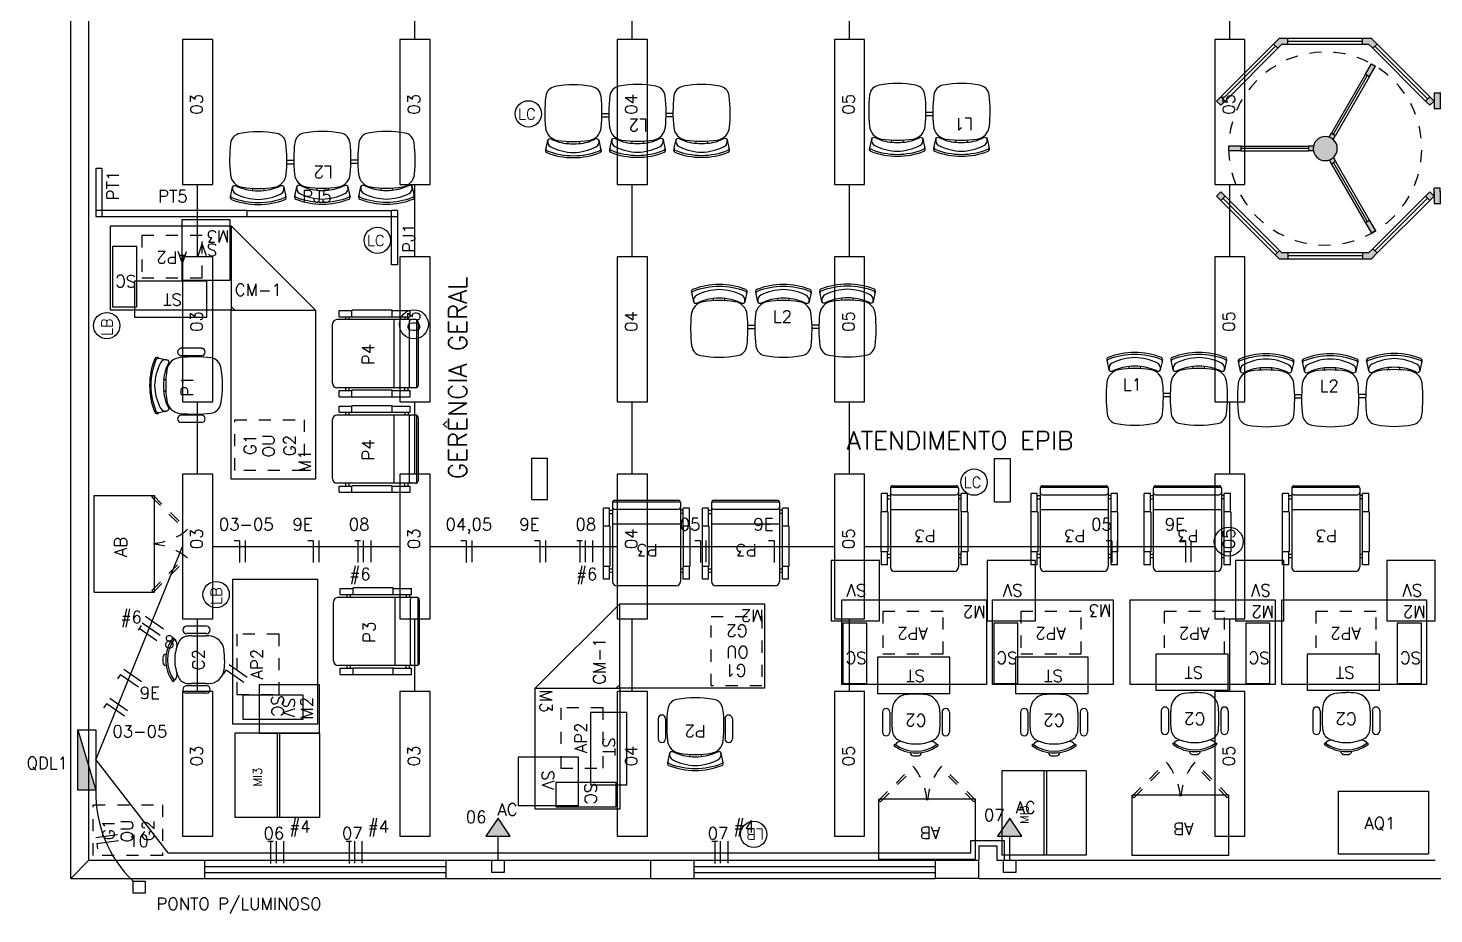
# Model space of a CAD drawing. Extents: x 16 to 124, y 36 to 90.
# Drawn here: x 18.65 to 30.3, y 36.33 to 43.66 of the extents above; entities that cross this region are included whole.
import ezdxf

# ---------------------------------------------------------------- set-up
doc = ezdxf.new("R2010")
doc.units = 0
doc.header["$LTSCALE"] = 0.02
doc.linetypes.add('HIDDEN', pattern=[0.375, 0.25, -0.125])
doc.linetypes.add('HIDDEN2', pattern=[0.1875, 0.125, -0.0625])
doc.layers.get('0').update_dxf_attribs({"linetype": 'CONTINUOUS'})
for name, color, linetype in [('ACESSORIOS', 6, 'CONTINUOUS'), ('BLOCOS', 1, 'CONTINUOUS'), ('CADEIRAS', 6, 'CONTINUOUS'), ('CAIXA-EMER', 4, 'CONTINUOUS'), ('CAIXAS', 7, 'CONTINUOUS'), ('CANALETAS', 4, 'CONTINUOUS'), ('CODIGO', 6, 'CONTINUOUS'), ('DIVBIOMBO', 3, 'CONTINUOUS'), ('ESQUAD-SOLID', 6, 'CONTINUOUS'), ('ESQUADRIA', 1, 'CONTINUOUS'), ('ESQUADRIA-F', 6, 'CONTINUOUS'), ('FIO-FASE', 1, 'CONTINUOUS'), ('MESAS', 1, 'CONTINUOUS'), ('PAREDES', 7, 'CONTINUOUS'), ('PISO', 6, 'CONTINUOUS'), ('TEXTO', 7, 'CONTINUOUS')]:
    doc.layers.add(name, color=color, linetype=linetype)
doc.styles.add('COTAS', font='romans.shx', dxfattribs={"width": 0.75})
doc.styles.add('ROMANS', font='simplex.shx')

# ---------------------------------------------------------------- blocks, each defined once
blk = doc.blocks.new('MI3')
at = {"layer": 'MESAS'}
for p, q in [((0.7, 0), (0, 0)), ((0, -0.7), (0, 0)), ((0.7, -0.7), (0.7, 0)), ((0.7, -0.35), (0, -0.35)), ((0.7, -0.37), (0, -0.37)), ((0.7, -0.7), (0, -0.7))]:
    blk.add_line(p, q, dxfattribs=at)
at = {"layer": 'CODIGO', "style": 'ROMANS'}
blk.add_text('MI3', height=0.07, dxfattribs=at).set_placement((0.258, -0.222, -0.64))
blk = doc.blocks.new('A$C33302E0F')
at = {"layer": 'CADEIRAS'}
for p, q in [((0.185, 0.455), (0.185, 0.473)), ((0.279, 0.455), (0.279, 0.473)), ((0.716, 0.455), (0.716, 0.473)), ((0.81, 0.455), (0.81, 0.473)), ((1.247, 0.458), (1.247, 0.476)), ((1.341, 0.458), (1.341, 0.476)), ((0.468, 0.253), (0.526, 0.253)), ((0.468, 0.253), (0.478, 0.253)), ((0.999, 0.256), (1.058, 0.256)), ((0.469, 0.225), (0.526, 0.225)), ((1, 0.228), (1.057, 0.228))]:
    blk.add_line(p, q, dxfattribs=at)
for points in [[(0.458, 0.514, 0.481357), (0.453, 0.547, 0.097119), (0.232, 0.589, 0.097119), (0.011, 0.547, 0.481357), (0.005, 0.514)], [(0.99, 0.514, 0.481357), (0.984, 0.547, 0.097119), (0.763, 0.589, 0.097119), (0.542, 0.547, 0.481357), (0.536, 0.514)], [(1.521, 0.517, 0.481357), (1.515, 0.55, 0.097119), (1.294, 0.592, 0.097119), (1.073, 0.55, 0.481357), (1.067, 0.517)], [(0.185, 0.473, 0.100785), (0.047, 0.433, -0.49505), (0.02, 0.445), (0.006, 0.512, -0.365963), (0.017, 0.534, -0.0944), (0.232, 0.576, -0.0944), (0.447, 0.534, -0.365963), (0.458, 0.512), (0.443, 0.445, -0.49505), (0.416, 0.433, 0.100785), (0.279, 0.473, 0.100785)], [(0.444, 0.448, 0.344642), (0.419, 0.5, 0.1068), (0.232, 0.547, 0.1068), (0.045, 0.5, 0.344642), (0.02, 0.448)], [(0.716, 0.473, 0.100785), (0.578, 0.433, -0.49505), (0.551, 0.445), (0.537, 0.512, -0.365963), (0.548, 0.534, -0.0944), (0.763, 0.576, -0.0944), (0.978, 0.534, -0.365963), (0.989, 0.512), (0.975, 0.445, -0.49505), (0.947, 0.433, 0.100785), (0.81, 0.473, 0.100785)], [(0.975, 0.448, 0.344642), (0.95, 0.5, 0.1068), (0.763, 0.547, 0.1068), (0.576, 0.5, 0.344642), (0.551, 0.448)], [(1.247, 0.476, 0.100785), (1.11, 0.436, -0.49505), (1.082, 0.448), (1.068, 0.515, -0.365963), (1.079, 0.537, -0.0944), (1.294, 0.579, -0.0944), (1.509, 0.537, -0.365963), (1.52, 0.515), (1.506, 0.448, -0.49505), (1.479, 0.436, 0.100785), (1.341, 0.476, 0.100785)], [(1.506, 0.451, 0.344642), (1.481, 0.503, 0.1068), (1.294, 0.55, 0.1068), (1.107, 0.503, 0.344642), (1.082, 0.451)]]:
    blk.add_lwpolyline(points, format="xyb", dxfattribs=at)
for points in [[(0.101, 0.446, 0.340817), (0, 0.34, 0.05523), (0.003, 0.081, 0.328643), (0.079, 0, 0.09095), (0.384, 0, 0.328643), (0.461, 0.081, 0.05523), (0.463, 0.34, 0.340817), (0.363, 0.446, 0.077917)], [(0.632, 0.446, 0.340817), (0.532, 0.34, 0.05523), (0.534, 0.081, 0.328643), (0.61, 0, 0.09095), (0.916, 0, 0.328643), (0.992, 0.081, 0.05523), (0.994, 0.34, 0.340817), (0.894, 0.446, 0.077917)], [(1.163, 0.449, 0.340817), (1.063, 0.343, 0.05523), (1.065, 0.084, 0.328643), (1.141, 0.003, 0.09095), (1.447, 0.003, 0.328643), (1.523, 0.084, 0.05523), (1.525, 0.343, 0.340817), (1.425, 0.449, 0.077917)]]:
    blk.add_lwpolyline(points, format="xyb", close=True, dxfattribs=at)
for centre in [(0.232, -0.04), (0.763, -0.04), (1.294, -0.037)]:
    blk.add_arc(centre, 0.515, 84.7595, 95.2405, dxfattribs=at)
at = {"layer": 'CODIGO', "style": 'ROMANS'}
blk.add_text('L2', height=0.1, dxfattribs=at).set_placement((0.676, 0.274))
blk = doc.blocks.new('SC')
at = {"layer": 'ACESSORIOS'}
blk.add_lwpolyline([(0, 0), (0, -0.5), (0.2, -0.5), (0.2, 0)], close=True, dxfattribs=at)
at = {"layer": 'CODIGO', "style": 'ROMANS'}
blk.add_text('SC', height=0.1, dxfattribs=at).set_placement((0.003, -0.261))
blk = doc.blocks.new('SV')
at = {"layer": 'ACESSORIOS'}
blk.add_lwpolyline([(0, 0), (0, -0.5), (0.4, -0.5), (0.4, 0)], close=True, dxfattribs=at)
at = {"layer": 'CODIGO', "style": 'ROMANS'}
blk.add_text('SV', height=0.1, dxfattribs=at).set_placement((0.107, -0.303))
blk = doc.blocks.new('G1OUG2')
at = {"layer": 'ACESSORIOS', "linetype": 'HIDDEN'}
blk.add_lwpolyline([(0, 0), (-0.42, 0), (-0.42, 0.575), (0, 0.575)], close=True, dxfattribs=at)
at = {"layer": 'CODIGO', "style": 'ROMANS'}
for s, p in [('G1', (-0.293, 0.398)), ('OU', (-0.312, 0.245)), ('G2', (-0.302, 0.07))]:
    blk.add_text(s, height=0.1, dxfattribs=at).set_placement(p)
blk = doc.blocks.new('CM-1')
at = {"layer": 'MESAS'}
blk.add_lwpolyline([(-0.03, 0.7), (-0.03, 0.03), (0, 0), (0.67, 0)], close=True, dxfattribs=at)
at = {"layer": 'CODIGO', "style": 'ROMANS'}
blk.add_text('CM-1', height=0.1, dxfattribs=at).set_placement((0, 0.119))
blk = doc.blocks.new('AB')
at = {"layer": 'CODIGO', "linetype": 'HIDDEN2'}
for p, q in [((0, -0.491), (0.281, -0.773)), ((0.013, -0.478), (0.294, -0.76)), ((0.787, -0.478), (0.506, -0.76)), ((0.8, -0.491), (0.519, -0.773)), ((0.281, -0.773), (0.294, -0.76)), ((0.519, -0.773), (0.506, -0.76))]:
    blk.add_line(p, q, dxfattribs=at)
for centre, start, end in [((-0.095, -0.456), 321.9199, 355.9227), ((0.895, -0.456), 184.0773, 218.0801)]:
    blk.add_arc(centre, 0.493, start, end, dxfattribs=at)
at = {"layer": 'MESAS'}
for p, q in [((0, 0), (0.8, 0)), ((0, 0), (0, -0.5)), ((0.8, 0), (0.8, -0.5)), ((0, -0.5), (0.013, -0.5)), ((0.013, -0.5), (0.782, -0.5)), ((0.782, -0.5), (0.8, -0.5)), ((0.8, -0.5), (0.787, -0.5))]:
    blk.add_line(p, q, dxfattribs=at)
at = {"layer": 'MESAS', "linetype": 'HIDDEN2'}
for p, q in [((0.013, -0.478), (0, -0.491)), ((0.787, -0.478), (0.8, -0.491))]:
    blk.add_line(p, q, dxfattribs=at)
at = {"layer": 'CODIGO', "style": 'ROMANS'}
blk.add_text('AB', height=0.1, dxfattribs=at).set_placement((0.291, -0.27))
blk = doc.blocks.new('LB')
at = {"layer": 'ACESSORIOS'}
blk.add_circle((0, 0), 0.109, dxfattribs=at)
at = {"layer": 'CODIGO', "style": 'ROMANS'}
blk.add_text('LB', height=0.09, dxfattribs=at).set_placement((-0.086, -0.047))
blk = doc.blocks.new('C2')
at = {"layer": 'CADEIRAS'}
for p, q in [((-0.198, -0.092), (-0.204, -0.084)), ((-0.182, -0.105), (-0.192, -0.092)), ((0.141, -0.105), (0.15, -0.092)), ((0.157, -0.092), (0.163, -0.084)), ((-0.298, -0.361), (-0.298, -0.195)), ((-0.237, -0.361), (-0.237, -0.195)), ((0.196, -0.361), (0.196, -0.195)), ((0.257, -0.361), (0.257, -0.195)), ((-0.218, -0.357), (-0.218, -0.237)), ((0.177, -0.237), (0.177, -0.357))]:
    blk.add_line(p, q, dxfattribs=at)
for centre, radius, start, end in [((-0.021, -0.328), 0.329, 86.4167, 93.5833), ((-0.021, -0.328), 0.305, 53.1301, 126.8699), ((-0.194, -0.089), 0.0047, 216.8699, 305.9604), ((-0.021, -0.328), 0.291, 54.0396, 125.9604), ((-0.146, -0.054), 0.0623, 234.3405, 285.7396), ((-0.021, -0.435), 0.338, 90, 114.9388), ((-0.039, -0.028), 0.0282, 93.5833, 176.6281), ((-0.021, -0.435), 0.338, 65.0612, 90), ((-0.002, -0.028), 0.0282, 3.3719, 86.4167), ((0.105, -0.054), 0.0623, 254.2604, 305.6595), ((0.153, -0.089), 0.0047, 234.0396, 323.1301), ((-0.267, -0.195), 0.0306, 0, 180), ((-0.124, -0.213), 0.094, 114.9388, 178.3074), ((0.675, -0.237), 0.893, 178.3074, 180), ((0.082, -0.213), 0.094, 1.6926, 65.0612), ((-0.716, -0.237), 0.893, 0, 1.6926), ((0.226, -0.195), 0.0306, 0, 180), ((-0.267, -0.361), 0.0306, 180, 0), ((0.487, -0.357), 0.705, 180, 181.7293), ((-0.086, -0.375), 0.132, 181.7293, 263.155), ((0.045, -0.375), 0.132, 276.845, 358.2707), ((-0.528, -0.357), 0.705, 358.2707, 360), ((0.226, -0.361), 0.0306, 180, 0), ((-0.021, 0.171), 0.682, 263.155, 270), ((-0.021, 0.171), 0.681, 270, 276.845)]:
    blk.add_arc(centre, radius, start, end, dxfattribs=at)
at = {"layer": 'CODIGO', "style": 'ROMANS'}
blk.add_text('C2', height=0.1, dxfattribs=at).set_placement((-0.108, -0.343))
blk = doc.blocks.new('AP2')
at = {"layer": 'ACESSORIOS', "linetype": 'HIDDEN'}
blk.add_lwpolyline([(0, 0), (0, -0.35), (0.5, -0.35), (0.5, 0)], close=True, dxfattribs=at)
at = {"layer": 'CODIGO', "style": 'ROMANS'}
blk.add_text('AP2', height=0.1, dxfattribs=at).set_placement((0.125, -0.217))
blk = doc.blocks.new('M3')
at = {"layer": 'MESAS'}
blk.add_lwpolyline([(0, 0), (0, 0.7), (1, 0.7), (1, 0)], close=True, dxfattribs=at)
at = {"layer": 'CODIGO', "style": 'ROMANS'}
blk.add_text('M3', height=0.1, dxfattribs=at).set_placement((0.013, 0.039))
blk = doc.blocks.new('ST')
at = {"layer": 'ACESSORIOS'}
blk.add_lwpolyline([(0, 0), (0, -0.3), (0.6, -0.3), (0.6, 0)], close=True, dxfattribs=at)
at = {"layer": 'CODIGO', "style": 'ROMANS'}
blk.add_text('ST', height=0.1, dxfattribs=at).set_placement((0.207, -0.197))
blk = doc.blocks.new('P1')
at = {"layer": 'CADEIRAS'}
for p, q in [((0, 0), (0, 0.018)), ((0.094, 0), (0.094, 0.018)), ((-0.26, -0.295), (-0.26, -0.128)), ((-0.199, -0.295), (-0.199, -0.128)), ((0.294, -0.295), (0.294, -0.128)), ((0.355, -0.295), (0.355, -0.128))]:
    blk.add_line(p, q, dxfattribs=at)
for points in [[(0.274, 0.059, 0.481357), (0.268, 0.092, 0.097119), (0.047, 0.134, 0.097119), (-0.174, 0.092, 0.481357), (-0.18, 0.059)], [(0, 0.018, 0.100785), (-0.138, -0.022, -0.49505), (-0.165, -0.009), (-0.179, 0.057, -0.365963), (-0.168, 0.079, -0.0944), (0.047, 0.121, -0.0944), (0.262, 0.079, -0.365963), (0.273, 0.057), (0.259, -0.009, -0.49505), (0.232, -0.022, 0.100785), (0.094, 0.018, 0.100785)], [(0.259, -0.007, 0.344642), (0.234, 0.045, 0.1068), (0.047, 0.093, 0.1068), (-0.14, 0.045, 0.344642), (-0.165, -0.007)]]:
    blk.add_lwpolyline(points, format="xyb", dxfattribs=at)
blk.add_lwpolyline([(-0.084, -0.009, 0.340817), (-0.184, -0.115, 0.05523), (-0.182, -0.374, 0.328643), (-0.106, -0.455, 0.09095), (0.2, -0.455, 0.328643), (0.276, -0.374, 0.05523), (0.278, -0.115, 0.340817), (0.178, -0.009, 0.077917)], format="xyb", close=True, dxfattribs=at)
for centre, radius, start, end in [((0.047, -0.495), 0.515, 84.7595, 95.2405), ((-0.229, -0.128), 0.0306, 0, 180), ((0.324, -0.128), 0.0306, 0, 180), ((-0.229, -0.295), 0.0306, 180, 0), ((0.324, -0.295), 0.0306, 180, 0)]:
    blk.add_arc(centre, radius, start, end, dxfattribs=at)
at = {"layer": 'CODIGO', "style": 'ROMANS'}
blk.add_text('P1', height=0.1, dxfattribs=at).set_placement((-0.046, -0.226))
blk = doc.blocks.new('PORTA-GIRA')
at = {"layer": 'ESQUAD-SOLID'}
h = blk.add_hatch(color=256, dxfattribs=at)
h.paths.add_polyline_path([(0.1, 2.167), (0.065, 2.202), (0.029, 2.167), (0.065, 2.131)])
h.paths.add_polyline_path([(-0.372, 1.695), (-0.407, 1.73), (-0.457, 1.68), (-0.457, 1.61), (-0.407, 1.61), (-0.407, 1.66)])
h.paths.add_polyline_path([(0.479, 2.101, 0.012502), (0.439, 2.101), (0.439, 2.001), (0.479, 2.001)])
h.paths.add_polyline_path([(0.853, 2.202), (0.817, 2.167), (0.853, 2.131), (0.888, 2.167)])
h.paths.add_polyline_path([(1.374, 1.68), (1.339, 1.716), (1.304, 1.68), (1.324, 1.66), (1.324, 1.61), (1.374, 1.61)])
h.paths.add_polyline_path([(1.374, 0.992), (1.324, 0.992), (1.324, 0.942), (1.289, 0.907), (1.324, 0.872), (1.374, 0.922)])
h.paths.add_polyline_path([(0.853, 0.471), (0.817, 0.435), (0.853, 0.4), (0.888, 0.435)])
h.paths.add_polyline_path([(0.065, 0.471), (0.029, 0.435), (0.065, 0.4), (0.1, 0.435)])
h.paths.add_polyline_path([(-0.372, 0.907), (-0.407, 0.942), (-0.407, 0.992), (-0.457, 0.992), (-0.457, 0.922), (-0.407, 0.872)])
h.paths.add_polyline_path([(-0.138, 0.934), (-0.158, 0.968), (-0.244, 0.918, 0.012502), (-0.224, 0.884)])
h.paths.add_polyline_path([(1.075, 0.968), (1.055, 0.934), (1.141, 0.884, 0.012502), (1.161, 0.918)])
h.paths.add_polyline_path([(0.559, 1.301, 1), (0.359, 1.301, 1)])
h.paths.add_polyline_path([(0.1, 0.35), (0, 0.35), (0, 0), (0.1, 0)])
h.paths.add_polyline_path([(0.13, 0.4), (0.065, 0.4), (0, 0.4), (0, 0.35), (0.1, 0.35), (0.13, 0.35)])
h.paths.add_polyline_path([(0.917, 0.4), (0.817, 0.4), (0.787, 0.4), (0.787, 0.35), (0.817, 0.35), (0.917, 0.35)])
h.paths.add_polyline_path([(0.917, 0.35), (0.817, 0.35), (0.817, 0), (0.917, 0)])
h.paths.add_polyline_path([(0.479, 1.438), (0.439, 1.438), (0.439, 1.399, -0.101021), (0.479, 1.399)])
h.paths.add_polyline_path([(0.587, 1.25), (0.553, 1.269, -0.101021), (0.533, 1.235), (0.567, 1.215)])
h.paths.add_polyline_path([(0.364, 1.269), (0.33, 1.25), (0.35, 1.215), (0.384, 1.235, -0.101021)])
at = {"layer": 'ESQUADRIA'}
for p, q in [((-0.389, 1.713), (0.047, 2.149)), ((0.029, 2.167), (0.065, 2.202)), ((0.029, 2.167), (0.065, 2.131)), ((0.065, 2.202), (0.1, 2.167)), ((0.065, 2.131), (0.1, 2.167)), ((0.439, 2.001), (0.439, 2.101)), ((0.439, 2.101), (0.479, 2.101)), ((0.479, 2.001), (0.479, 2.101)), ((0.853, 2.202), (0.817, 2.167)), ((0.817, 2.167), (0.853, 2.131)), ((0.853, 2.202), (0.888, 2.167)), ((0.888, 2.167), (0.853, 2.131)), ((1.321, 1.698), (0.87, 2.149)), ((0.439, 2.001), (0.479, 2.001)), ((0.459, 1.438), (0.459, 2.001)), ((-0.407, 1.73), (-0.457, 1.68)), ((-0.457, 1.68), (-0.457, 1.61)), ((-0.407, 1.73), (-0.372, 1.695)), ((-0.372, 1.695), (-0.407, 1.66)), ((-0.407, 1.66), (-0.407, 1.61)), ((1.339, 1.716), (1.304, 1.68)), ((1.304, 1.68), (1.324, 1.66)), ((1.324, 1.61), (1.324, 1.66)), ((1.339, 1.716), (1.374, 1.68)), ((1.374, 1.61), (1.374, 1.68)), ((-0.407, 1.61), (-0.457, 1.61)), ((-0.432, 1.61), (-0.432, 0.992)), ((1.324, 1.61), (1.374, 1.61)), ((1.349, 0.992), (1.349, 1.61)), ((0.479, 1.438), (0.439, 1.438)), ((0.439, 1.399), (0.439, 1.438)), ((0.479, 1.399), (0.479, 1.438)), ((0.34, 1.233), (-0.148, 0.951)), ((0.364, 1.269), (0.33, 1.25)), ((0.33, 1.25), (0.35, 1.215)), ((0.384, 1.235), (0.35, 1.215)), ((0.533, 1.235), (0.567, 1.215)), ((0.553, 1.269), (0.587, 1.25)), ((0.567, 1.215), (0.587, 1.25)), ((0.577, 1.233), (1.065, 0.951)), ((-0.457, 0.992), (-0.457, 0.922)), ((-0.407, 0.992), (-0.457, 0.992)), ((-0.407, 0.992), (-0.407, 0.942)), ((-0.372, 0.907), (-0.407, 0.942)), ((-0.158, 0.968), (-0.244, 0.918)), ((-0.138, 0.934), (-0.224, 0.884)), ((-0.158, 0.968), (-0.138, 0.934)), ((1.055, 0.934), (1.075, 0.968)), ((1.055, 0.934), (1.141, 0.884)), ((1.075, 0.968), (1.161, 0.918)), ((1.289, 0.907), (1.324, 0.942)), ((1.324, 0.942), (1.324, 0.992)), ((1.324, 0.992), (1.374, 0.992)), ((1.374, 0.922), (1.374, 0.992)), ((-0.407, 0.872), (-0.457, 0.922)), ((-0.372, 0.907), (-0.407, 0.872)), ((-0.389, 0.889), (0.047, 0.453)), ((-0.244, 0.918), (-0.224, 0.884)), ((0.87, 0.453), (1.307, 0.889)), ((1.141, 0.884), (1.161, 0.918)), ((1.289, 0.907), (1.324, 0.872)), ((1.324, 0.872), (1.374, 0.922)), ((0.065, 0.471), (0.029, 0.435)), ((0.1, 0.435), (0.065, 0.471)), ((0.817, 0.435), (0.853, 0.471)), ((0.853, 0.471), (0.888, 0.435)), ((0, 0), (0, 0.4)), ((0, 0.4), (0.1, 0.4)), ((0, 0.35), (0.1, 0.35)), ((0.065, 0.4), (0.029, 0.435)), ((0.1, 0.435), (0.065, 0.4)), ((0.065, 0.4), (0.13, 0.4)), ((0.1, 0), (0.1, 0.35)), ((0.1, 0.35), (0.13, 0.35)), ((0.13, 0.35), (0.13, 0.4)), ((0.787, 0.35), (0.787, 0.4)), ((0.853, 0.4), (0.787, 0.4)), ((0.817, 0.35), (0.787, 0.35)), ((0.817, 0.435), (0.853, 0.4)), ((0.817, 0.4), (0.917, 0.4)), ((0.817, 0), (0.817, 0.35)), ((0.817, 0.35), (0.917, 0.35)), ((0.853, 0.4), (0.888, 0.435)), ((0.917, 0), (0.917, 0.4)), ((0, 0), (0.1, 0)), ((0.817, 0), (0.917, 0))]:
    blk.add_line(p, q, dxfattribs=at)
blk.add_circle((0.459, 1.301), 0.1, dxfattribs=at)
at = {"layer": 'ESQUADRIA-F'}
for p, q in [((-0.407, 1.73), (0.029, 2.167)), ((-0.372, 1.695), (0.065, 2.131)), ((1.304, 1.68), (0.853, 2.131)), ((1.339, 1.716), (0.888, 2.167)), ((0.439, 2.001), (0.439, 1.438)), ((0.479, 2.001), (0.479, 1.438)), ((-0.457, 1.61), (-0.457, 0.992)), ((-0.407, 1.61), (-0.407, 0.992)), ((1.324, 0.992), (1.324, 1.61)), ((1.374, 0.992), (1.374, 1.61)), ((-0.158, 0.968), (0.33, 1.25)), ((-0.138, 0.934), (0.35, 1.215)), ((0.567, 1.215), (1.055, 0.934)), ((0.587, 1.25), (1.075, 0.968)), ((-0.407, 0.872), (0.029, 0.435)), ((-0.372, 0.907), (0.065, 0.471)), ((0.853, 0.471), (1.289, 0.907)), ((0.888, 0.435), (1.324, 0.872))]:
    blk.add_line(p, q, dxfattribs=at)
at = {"layer": 'PISO', "linetype": 'HIDDEN'}
blk.add_circle((0.459, 1.301), 0.8, dxfattribs=at)
blk = doc.blocks.new('A$C2DC308E3')
at = {"layer": 'CADEIRAS'}
for p, q in [((0.185, 0.455), (0.185, 0.473)), ((0.279, 0.455), (0.279, 0.473)), ((0.716, 0.455), (0.716, 0.473)), ((0.81, 0.455), (0.81, 0.473)), ((0.468, 0.253), (0.526, 0.253)), ((0.468, 0.253), (0.478, 0.253)), ((0.469, 0.225), (0.526, 0.225))]:
    blk.add_line(p, q, dxfattribs=at)
for points in [[(0.458, 0.514, 0.481357), (0.453, 0.547, 0.097119), (0.232, 0.589, 0.097119), (0.011, 0.547, 0.481357), (0.005, 0.514)], [(0.99, 0.514, 0.481357), (0.984, 0.547, 0.097119), (0.763, 0.589, 0.097119), (0.542, 0.547, 0.481357), (0.536, 0.514)], [(0.185, 0.473, 0.100785), (0.047, 0.433, -0.49505), (0.02, 0.445), (0.006, 0.512, -0.365963), (0.017, 0.534, -0.0944), (0.232, 0.576, -0.0944), (0.447, 0.534, -0.365963), (0.458, 0.512), (0.443, 0.445, -0.49505), (0.416, 0.433, 0.100785), (0.279, 0.473, 0.100785)], [(0.444, 0.448, 0.344642), (0.419, 0.5, 0.1068), (0.232, 0.547, 0.1068), (0.045, 0.5, 0.344642), (0.02, 0.448)], [(0.716, 0.473, 0.100785), (0.578, 0.433, -0.49505), (0.551, 0.445), (0.537, 0.512, -0.365963), (0.548, 0.534, -0.0944), (0.763, 0.576, -0.0944), (0.978, 0.534, -0.365963), (0.989, 0.512), (0.975, 0.445, -0.49505), (0.947, 0.433, 0.100785), (0.81, 0.473, 0.100785)], [(0.975, 0.448, 0.344642), (0.95, 0.5, 0.1068), (0.763, 0.547, 0.1068), (0.576, 0.5, 0.344642), (0.551, 0.448)]]:
    blk.add_lwpolyline(points, format="xyb", dxfattribs=at)
for points in [[(0.101, 0.446, 0.340817), (0, 0.34, 0.05523), (0.003, 0.081, 0.328643), (0.079, 0, 0.09095), (0.384, 0, 0.328643), (0.461, 0.081, 0.05523), (0.463, 0.34, 0.340817), (0.363, 0.446, 0.077917)], [(0.632, 0.446, 0.340817), (0.532, 0.34, 0.05523), (0.534, 0.081, 0.328643), (0.61, 0, 0.09095), (0.916, 0, 0.328643), (0.992, 0.081, 0.05523), (0.994, 0.34, 0.340817), (0.894, 0.446, 0.077917)]]:
    blk.add_lwpolyline(points, format="xyb", close=True, dxfattribs=at)
for centre in [(0.232, -0.04), (0.763, -0.04)]:
    blk.add_arc(centre, 0.515, 84.7595, 95.2405, dxfattribs=at)
at = {"layer": 'CODIGO', "style": 'ROMANS'}
blk.add_text('L1', height=0.1, dxfattribs=at).set_placement((0.133, 0.273))
blk = doc.blocks.new('M2')
at = {"layer": 'MESAS'}
blk.add_lwpolyline([(0, 0), (0, 0.7), (1.2, 0.7), (1.2, 0)], close=True, dxfattribs=at)
at = {"layer": 'CODIGO', "style": 'ROMANS'}
blk.add_text('M2', height=0.1, dxfattribs=at).set_placement((0.007, 0.05))
blk = doc.blocks.new('P3')
at = {"layer": 'CADEIRAS'}
for p, q in [((0, 0), (0, -0.106)), ((0, 0), (0.052, 0)), ((0.052, 0), (0.052, -0.106)), ((0.075, -0.635), (0.075, 0.018)), ((0.113, 0.056), (0.602, 0.056)), ((0.639, -0.635), (0.639, 0.018)), ((0.663, 0), (0.714, 0)), ((0.663, 0), (0.663, -0.106)), ((0.714, 0), (0.714, -0.106)), ((-0.002, -0.439), (-0.002, -0.106)), ((-0.002, -0.106), (0.054, -0.106)), ((0.052, -0.056), (0.075, -0.056)), ((0.052, -0.084), (0.075, -0.084)), ((0.054, -0.439), (0.054, -0.106)), ((0.639, -0.056), (0.663, -0.056)), ((0.639, -0.084), (0.663, -0.084)), ((0.66, -0.106), (0.717, -0.106)), ((0.66, -0.439), (0.66, -0.106)), ((0.717, -0.439), (0.717, -0.106)), ((-0.002, -0.439), (0.054, -0.439)), ((0, -0.439), (0, -0.589)), ((0.052, -0.439), (0.052, -0.589)), ((0.075, -0.455), (0.639, -0.455)), ((0.66, -0.439), (0.717, -0.439)), ((0.663, -0.439), (0.663, -0.589)), ((0.714, -0.439), (0.714, -0.589)), ((0.052, -0.545), (0.075, -0.545)), ((0.052, -0.573), (0.075, -0.573)), ((0.62, -0.579), (0.094, -0.579)), ((0.663, -0.545), (0.639, -0.545)), ((0.663, -0.573), (0.639, -0.573)), ((0, -0.589), (0.052, -0.589)), ((0.638, -0.642), (0.076, -0.642)), ((0.62, -0.654), (0.094, -0.654)), ((0.663, -0.589), (0.714, -0.589))]:
    blk.add_line(p, q, dxfattribs=at)
for centre, radius, start, end in [((0.113, 0.018), 0.0376, 90, 180), ((0.602, 0.018), 0.0376, 0, 90), ((0.094, -0.598), 0.0188, 90, 180), ((0.62, -0.598), 0.0188, 0, 90), ((0.094, -0.635), 0.0188, 180, 270), ((0.62, -0.635), 0.0188, 270, 0)]:
    blk.add_arc(centre, radius, start, end, dxfattribs=at)
at = {"layer": 'CODIGO', "style": 'ROMANS'}
blk.add_text('P3', height=0.1, dxfattribs=at).set_placement((0.263, -0.29))
blk = doc.blocks.new('P2')
at = {"layer": 'CADEIRAS'}
for p, q in [((0, 0), (0, 0.018)), ((0.094, 0), (0.094, 0.018)), ((-0.26, -0.295), (-0.26, -0.128)), ((-0.199, -0.295), (-0.199, -0.128)), ((0.294, -0.295), (0.294, -0.128)), ((0.355, -0.295), (0.355, -0.128))]:
    blk.add_line(p, q, dxfattribs=at)
for points in [[(0.274, 0.059, 0.481357), (0.268, 0.092, 0.097119), (0.047, 0.134, 0.097119), (-0.174, 0.092, 0.481357), (-0.18, 0.059)], [(0, 0.018, 0.100785), (-0.138, -0.022, -0.49505), (-0.165, -0.009), (-0.179, 0.057, -0.365963), (-0.168, 0.079, -0.0944), (0.047, 0.121, -0.0944), (0.262, 0.079, -0.365963), (0.273, 0.057), (0.259, -0.009, -0.49505), (0.232, -0.022, 0.100785), (0.094, 0.018, 0.100785)], [(0.259, -0.007, 0.344642), (0.234, 0.045, 0.1068), (0.047, 0.093, 0.1068), (-0.14, 0.045, 0.344642), (-0.165, -0.007)]]:
    blk.add_lwpolyline(points, format="xyb", dxfattribs=at)
blk.add_lwpolyline([(-0.084, -0.009, 0.340817), (-0.184, -0.115, 0.05523), (-0.182, -0.374, 0.328643), (-0.106, -0.455, 0.09095), (0.2, -0.455, 0.328643), (0.276, -0.374, 0.05523), (0.278, -0.115, 0.340817), (0.178, -0.009, 0.077917)], format="xyb", close=True, dxfattribs=at)
for centre, radius, start, end in [((0.047, -0.495), 0.515, 84.7595, 95.2405), ((-0.229, -0.128), 0.0306, 0, 180), ((0.324, -0.128), 0.0306, 0, 180), ((-0.229, -0.295), 0.0306, 180, 0), ((0.324, -0.295), 0.0306, 180, 0)]:
    blk.add_arc(centre, radius, start, end, dxfattribs=at)
at = {"layer": 'CODIGO', "style": 'ROMANS'}
blk.add_text('P2', height=0.1, dxfattribs=at).set_placement((-0.04, -0.241))
blk = doc.blocks.new('LC')
at = {"layer": 'ACESSORIOS'}
blk.add_circle((0, 0), 0.109, dxfattribs=at)
at = {"layer": 'CODIGO', "style": 'ROMANS'}
blk.add_text('LC', height=0.09, dxfattribs=at).set_placement((-0.086, -0.047))
blk = doc.blocks.new('AQ1')
at = {"layer": 'MESAS'}
for p, q in [((0, 0), (0, -0.52)), ((0, 0), (0.75, 0)), ((0.75, 0), (0.75, -0.52)), ((0, -0.52), (0.75, -0.52))]:
    blk.add_line(p, q, dxfattribs=at)
at = {"layer": 'CODIGO', "style": 'ROMANS'}
blk.add_text('AQ1', height=0.1, dxfattribs=at).set_placement((0.219, -0.317))

msp = doc.modelspace()

# ---------------------------------------------------------------- hatches: boundary and pattern name
at = {"layer": 'CAIXAS'}
for points in [[(19.06585, 37.85128), (19.06585, 37.35128), (19.21585, 37.35128)], [(22.54597, 37.11995), (22.44597, 36.96995), (22.64597, 36.96995)], [(26.78418, 37.11995), (26.68418, 36.96995), (26.88418, 36.96995)]]:
    msp.add_hatch(color=256, dxfattribs=at).paths.add_polyline_path(points)

# ---------------------------------------------------------------- linework, layer by layer
at = {"layer": 'CADEIRAS'}
for p, q in [((21.86536, 41.24952), (21.21176, 41.24952)), ((21.23006, 41.27302), (21.23006, 41.32472)), ((21.23006, 41.32472), (21.33572, 41.32472)), ((21.23006, 41.27302), (21.33572, 41.27302)), ((21.28581, 41.24952), (21.28581, 41.27302)), ((21.31401, 41.24952), (21.31401, 41.27302)), ((21.66879, 41.32702), (21.33572, 41.32702)), ((21.33572, 41.27071), (21.33572, 41.32702)), ((21.66879, 41.27071), (21.33572, 41.27071)), ((21.66879, 41.27071), (21.66879, 41.32702)), ((21.66879, 41.32472), (21.81921, 41.32472)), ((21.66879, 41.27302), (21.81921, 41.27302)), ((21.68458, 40.68552), (21.68458, 41.24952)), ((21.77484, 41.27302), (21.77484, 41.24952)), ((21.80304, 41.27302), (21.80304, 41.24952)), ((21.80924, 41.23072), (21.80924, 40.70432)), ((21.81921, 41.27302), (21.81921, 41.32472)), ((21.87171, 41.24841), (21.87171, 40.68662)), ((21.88416, 41.23072), (21.88416, 40.70432)), ((21.17416, 40.72312), (21.17416, 41.21192)), ((21.86536, 40.68552), (21.21176, 40.68552)), ((21.23006, 40.66202), (21.33572, 40.66202)), ((21.23006, 40.61032), (21.23006, 40.66202)), ((21.28581, 40.66202), (21.28581, 40.68552)), ((21.31401, 40.66202), (21.31401, 40.68552)), ((21.66879, 40.66432), (21.33572, 40.66432)), ((21.33572, 40.60801), (21.33572, 40.66432)), ((21.66879, 40.60801), (21.66879, 40.66432)), ((21.66879, 40.66202), (21.81921, 40.66202)), ((21.77484, 40.66202), (21.77484, 40.68552)), ((21.80304, 40.66202), (21.80304, 40.68552)), ((21.81921, 40.61032), (21.81921, 40.66202)), ((21.23006, 40.61032), (21.33572, 40.61032)), ((21.23006, 40.48214), (21.23006, 40.53384)), ((21.23006, 40.53384), (21.33572, 40.53384)), ((21.66879, 40.60801), (21.33572, 40.60801)), ((21.66879, 40.53615), (21.33572, 40.53615)), ((21.33572, 40.47984), (21.33572, 40.53615)), ((21.66879, 40.61032), (21.81921, 40.61032)), ((21.66879, 40.47984), (21.66879, 40.53615)), ((21.66879, 40.53384), (21.81921, 40.53384)), ((21.81921, 40.48214), (21.81921, 40.53384)), ((21.17416, 39.93224), (21.17416, 40.42104)), ((21.86536, 40.45864), (21.21176, 40.45864)), ((21.23006, 40.48214), (21.33572, 40.48214)), ((21.28581, 40.45864), (21.28581, 40.48214)), ((21.31401, 40.45864), (21.31401, 40.48214)), ((21.66879, 40.47984), (21.33572, 40.47984)), ((21.66879, 40.48214), (21.81921, 40.48214)), ((21.68458, 39.89464), (21.68458, 40.45864)), ((21.77484, 40.48214), (21.77484, 40.45864)), ((21.80304, 40.48214), (21.80304, 40.45864)), ((21.80924, 40.43984), (21.80924, 39.91344)), ((21.87171, 40.45754), (21.87171, 39.89575)), ((21.88416, 40.43984), (21.88416, 39.91344)), ((21.86536, 39.89464), (21.21176, 39.89464)), ((21.23006, 39.87114), (21.33572, 39.87114)), ((21.23006, 39.81944), (21.23006, 39.87114)), ((21.28581, 39.87114), (21.28581, 39.89464)), ((21.31401, 39.87114), (21.31401, 39.89464)), ((21.66879, 39.87345), (21.33572, 39.87345)), ((21.33572, 39.81714), (21.33572, 39.87345)), ((21.66879, 39.81714), (21.66879, 39.87345)), ((21.66879, 39.87114), (21.81921, 39.87114)), ((21.77484, 39.87114), (21.77484, 39.89464)), ((21.80304, 39.87114), (21.80304, 39.89464)), ((21.81921, 39.81944), (21.81921, 39.87114)), ((21.23006, 39.81944), (21.33572, 39.81944)), ((21.66879, 39.81714), (21.33572, 39.81714)), ((21.66879, 39.81944), (21.81921, 39.81944))]:
    msp.add_line(p, q, dxfattribs=at)
for centre, radius, start, end in [((21.21176, 41.21192), 0.0376, 90, 180), ((21.82804, 41.23072), 0.0188, 90, 180), ((21.86536, 41.23072), 0.0188, 0, 90), ((21.21176, 40.72312), 0.0376, 180, 270), ((21.82804, 40.70432), 0.0188, 180, 270), ((21.86536, 40.70432), 0.0188, 270, 0), ((21.21176, 40.42104), 0.0376, 90, 180), ((21.82804, 40.43984), 0.0188, 90, 180), ((21.86536, 40.43984), 0.0188, 0, 90), ((21.21176, 39.93224), 0.0376, 180, 270), ((21.82804, 39.91344), 0.0188, 180, 270), ((21.86536, 39.91344), 0.0188, 270, 0)]:
    msp.add_arc(centre, radius, start, end, dxfattribs=at)
at = {"layer": 'CAIXA-EMER'}
for centre in [(21.84942, 41.2107), (28.59877, 39.4107)]:
    msp.add_circle(centre, 0.12, dxfattribs=at)
at = {"layer": 'CAIXAS'}
for p, q in [((19.06585, 37.85128), (19.21585, 37.35128)), ((22.54597, 36.76995), (22.54597, 36.96995)), ((26.78418, 36.76995), (26.78418, 36.96995))]:
    msp.add_line(p, q, dxfattribs=at)
for points in [[(20.18291, 42.36995), (20.18291, 43.56995), (19.93291, 43.56995), (19.93291, 42.36995)], [(21.98291, 42.36995), (21.98291, 43.56995), (21.73291, 43.56995), (21.73291, 42.36995)], [(23.78291, 42.36995), (23.78291, 43.56995), (23.53291, 43.56995), (23.53291, 42.36995)], [(25.58291, 42.36995), (25.58291, 43.56995), (25.33291, 43.56995), (25.33291, 42.36995)], [(28.73226, 42.36995), (28.73226, 43.56995), (28.48226, 43.56995), (28.48226, 42.36995)], [(20.18291, 40.56995), (20.18291, 41.76995), (19.93291, 41.76995), (19.93291, 40.56995)], [(21.98291, 40.56995), (21.98291, 41.76995), (21.73291, 41.76995), (21.73291, 40.56995)], [(23.78291, 40.56995), (23.78291, 41.76995), (23.53291, 41.76995), (23.53291, 40.56995)], [(25.58291, 40.56995), (25.58291, 41.76995), (25.33291, 41.76995), (25.33291, 40.56995)], [(28.73226, 40.56995), (28.73226, 41.76995), (28.48226, 41.76995), (28.48226, 40.56995)], [(20.18291, 38.76995), (20.18291, 39.96995), (19.93291, 39.96995), (19.93291, 38.76995)], [(21.98291, 38.76995), (21.98291, 39.96995), (21.73291, 39.96995), (21.73291, 38.76995)], [(23.78291, 38.76995), (23.78291, 39.96995), (23.53291, 39.96995), (23.53291, 38.76995)], [(25.58291, 38.76995), (25.58291, 39.96995), (25.33291, 39.96995), (25.33291, 38.76995)], [(28.73226, 38.76995), (28.73226, 39.96995), (28.48226, 39.96995), (28.48226, 38.76995)], [(20.18291, 36.96995), (20.18291, 38.16995), (19.93291, 38.16995), (19.93291, 36.96995)], [(21.98291, 36.96995), (21.98291, 38.16995), (21.73291, 38.16995), (21.73291, 36.96995)], [(23.78291, 36.96995), (23.78291, 38.16995), (23.53291, 38.16995), (23.53291, 36.96995)], [(25.58291, 36.96995), (25.58291, 38.16995), (25.33291, 38.16995), (25.33291, 36.96995)], [(28.73226, 36.96995), (28.73226, 38.16995), (28.48226, 38.16995), (28.48226, 36.96995)], [(19.06585, 37.85128), (19.21585, 37.85128), (19.21585, 37.35128), (19.06585, 37.35128)], [(22.54597, 37.11995), (22.44597, 36.96995), (22.64597, 36.96995)], [(26.78418, 37.11995), (26.68418, 36.96995), (26.88418, 36.96995)], [(22.59597, 36.66995), (22.49597, 36.66995), (22.49597, 36.76995), (22.59597, 36.76995)], [(26.83418, 36.66995), (26.73418, 36.66995), (26.73418, 36.76995), (26.83418, 36.76995)], [(19.62299, 36.49679), (19.52299, 36.49679), (19.52299, 36.59679), (19.62299, 36.59679)]]:
    msp.add_lwpolyline(points, close=True, dxfattribs=at)
at = {"layer": 'CANALETAS'}
for p, q in [((21.85791, 43.56995), (21.85791, 44.16995)), ((23.65791, 43.56995), (23.65791, 44.16995)), ((25.45791, 43.56995), (25.45791, 44.16995)), ((28.60726, 43.56995), (28.60726, 44.16995)), ((20.05791, 41.76995), (20.05791, 42.36995)), ((21.85791, 41.76995), (21.85791, 42.36995)), ((23.65791, 41.76995), (23.65791, 42.36995)), ((25.45791, 41.76995), (25.45791, 42.36995)), ((28.60726, 41.76995), (28.60726, 42.36995)), ((20.05791, 39.96995), (20.05791, 40.56995)), ((21.85791, 39.96995), (21.85791, 40.56995)), ((23.65791, 39.96995), (23.65791, 40.56995)), ((25.45791, 39.96995), (25.45791, 40.56995)), ((28.60726, 39.96995), (28.60726, 40.56995)), ((19.21585, 37.60128), (19.93291, 39.36995)), ((20.18291, 39.36995), (21.73291, 39.36995)), ((21.98291, 39.36995), (23.53291, 39.36995)), ((23.78291, 39.36995), (25.33291, 39.36995)), ((25.58291, 39.36995), (28.48226, 39.36995)), ((20.05791, 38.16995), (20.05791, 38.76995)), ((21.85791, 38.16995), (21.85791, 38.76995)), ((23.65791, 38.16995), (23.65791, 38.76995)), ((25.45791, 38.16995), (25.45791, 38.76995)), ((28.60726, 38.16995), (28.60726, 38.76995)), ((19.21585, 37.60128), (19.81186, 36.83259)), ((26.46312, 36.93386), (26.73964, 36.93386)), ((26.46312, 36.83259), (26.46312, 36.93386)), ((26.73964, 36.93386), (26.73964, 36.76995)), ((19.81186, 36.83259), (26.46312, 36.83259)), ((19.00791, 36.61995), (19.15791, 36.76995))]:
    msp.add_line(p, q, dxfattribs=at)
msp.add_arc((20.21978, 37.3202), 1.00441, 178.226566, 226.073749, dxfattribs=at)
at = {"layer": 'DIVBIOMBO'}
for p, q in [((19.2148, 42.5042), (19.2148, 42.1042)), ((19.2148, 42.5042), (19.2648, 42.5042)), ((19.2648, 42.5042), (19.2648, 42.1042)), ((20.4648, 42.1542), (19.2148, 42.1542)), ((20.4648, 42.1542), (20.4648, 42.1042)), ((19.2148, 42.1042), (20.4648, 42.1042))]:
    msp.add_line(p, q, dxfattribs=at)
at = {"layer": 'DIVBIOMBO', "color": 250}
for p, q in [((20.4648, 42.1542), (21.6648, 42.1542)), ((21.6648, 41.7042), (21.6648, 42.1542)), ((21.7148, 42.1542), (21.6648, 42.1542)), ((21.7148, 42.1542), (21.7148, 41.7042)), ((20.4648, 42.1042), (21.6648, 42.1042)), ((21.6648, 42.1042), (21.7148, 42.1042)), ((21.7148, 41.7042), (21.6648, 41.7042))]:
    msp.add_line(p, q, dxfattribs=at)
at = {"layer": 'ESQUADRIA'}
for p, q in [((20.11791, 36.76995), (22.11791, 36.76995)), ((20.11791, 36.71995), (22.11791, 36.71995)), ((24.16791, 36.76995), (26.16791, 36.76995)), ((24.16791, 36.71995), (26.16791, 36.71995)), ((20.11791, 36.66995), (22.11791, 36.66995)), ((20.11791, 36.61995), (22.11791, 36.61995)), ((24.16791, 36.66995), (26.16791, 36.66995)), ((24.16791, 36.61995), (26.16791, 36.61995))]:
    msp.add_line(p, q, dxfattribs=at)
at = {"layer": 'FIO-FASE'}
for p, q in [((20.40531, 39.41825), (20.35966, 39.41825)), ((20.40531, 39.41825), (20.40531, 39.23809)), ((20.45357, 39.24064), (20.45357, 39.4208)), ((21.01557, 39.41825), (20.96992, 39.41825)), ((21.01557, 39.41825), (21.01557, 39.23809)), ((21.06383, 39.24064), (21.06383, 39.4208)), ((21.40627, 39.41825), (21.36063, 39.41825)), ((21.38493, 39.41825), (21.38493, 39.23809)), ((21.43319, 39.24064), (21.43319, 39.4208)), ((21.49445, 39.24064), (21.49445, 39.4208)), ((22.28306, 39.41825), (22.23741, 39.41825)), ((22.28306, 39.41825), (22.28306, 39.23809)), ((22.33132, 39.24064), (22.33132, 39.4208)), ((22.89331, 39.41825), (22.84767, 39.41825)), ((22.89331, 39.41825), (22.89331, 39.23809)), ((22.94157, 39.24064), (22.94157, 39.4208)), ((23.24402, 39.41825), (23.19837, 39.41825)), ((23.22268, 39.41825), (23.22268, 39.23809)), ((23.27094, 39.24064), (23.27094, 39.4208)), ((23.3322, 39.24064), (23.3322, 39.4208)), ((24.22237, 39.41825), (24.17672, 39.41825)), ((24.22237, 39.41825), (24.22237, 39.23809)), ((24.27063, 39.24064), (24.27063, 39.4208)), ((24.83262, 39.41825), (24.78698, 39.41825)), ((24.83262, 39.41825), (24.83262, 39.23809)), ((24.88088, 39.24064), (24.88088, 39.4208)), ((27.62997, 39.41825), (27.58432, 39.41825)), ((27.62997, 39.41825), (27.62997, 39.23809)), ((27.67823, 39.24064), (27.67823, 39.4208)), ((28.24023, 39.41825), (28.19458, 39.41825)), ((28.24023, 39.41825), (28.24023, 39.23809)), ((28.28849, 39.24064), (28.28849, 39.4208)), ((19.77421, 38.6859), (19.62691, 38.78963)), ((19.59099, 38.71469), (19.56471, 38.67737)), ((19.57397, 38.69427), (19.72127, 38.59054)), ((19.74698, 38.63147), (19.59967, 38.7352)), ((19.42027, 38.3103), (19.39399, 38.27298)), ((19.42027, 38.3103), (19.56757, 38.20657)), ((19.59327, 38.24749), (19.44597, 38.35122)), ((20.29444, 38.3487), (20.26816, 38.31137)), ((20.29444, 38.3487), (20.44174, 38.24496)), ((20.46744, 38.28589), (20.32014, 38.38962)), ((19.478, 38.00751), (19.3307, 38.11124)), ((19.30499, 38.07031), (19.27871, 38.03299)), ((19.30499, 38.07031), (19.4523, 37.96658)), ((19.39319, 36.98147), (19.21466, 36.95731)), ((19.22365, 36.90982), (19.40219, 36.93399)), ((20.68401, 36.92495), (20.63837, 36.92495)), ((20.66267, 36.92495), (20.66267, 36.74479)), ((20.71093, 36.74734), (20.71093, 36.9275)), ((20.77219, 36.74734), (20.77219, 36.9275)), ((21.33365, 36.92495), (21.28801, 36.92495)), ((21.31231, 36.92495), (21.31231, 36.74479)), ((21.36057, 36.74734), (21.36057, 36.9275)), ((21.42183, 36.74734), (21.42183, 36.9275)), ((24.36326, 36.92495), (24.31761, 36.92495)), ((24.34192, 36.92495), (24.34192, 36.74479)), ((24.39018, 36.74734), (24.39018, 36.9275)), ((24.45144, 36.74734), (24.45144, 36.9275)), ((19.22365, 36.90982), (19.22978, 36.86459))]:
    msp.add_line(p, q, dxfattribs=at)
at = {"layer": 'MESAS'}
for p, q in [((20.33545, 41.32723), (21.03545, 41.32723)), ((20.33545, 39.92723), (20.33545, 41.32723)), ((21.03545, 41.32723), (21.03545, 39.92723)), ((21.03545, 39.92723), (20.33545, 39.92723))]:
    msp.add_line(p, q, dxfattribs=at)
msp.add_lwpolyline([(20.3504, 37.89907), (20.3504, 39.09907), (21.0504, 39.09907), (21.0504, 37.89907)], close=True, dxfattribs=at)
at = {"layer": 'PAREDES'}
for p, q in [((19.00791, 36.61995), (19.00791, 49.17995)), ((19.15791, 36.76995), (19.15791, 49.02995)), ((22.82723, 39.7608), (22.82723, 40.1008)), ((22.82723, 40.1008), (22.95723, 40.1008)), ((22.95723, 39.7608), (22.95723, 40.1008)), ((26.65752, 39.74038), (26.65752, 40.10038)), ((26.65752, 40.10038), (26.78726, 40.10038)), ((26.78726, 40.10038), (26.78726, 39.74038)), ((22.82723, 39.7608), (22.95723, 39.7608)), ((26.65752, 39.74038), (26.78726, 39.74038)), ((26.52791, 36.88995), (26.67791, 36.88995)), ((26.52791, 36.88995), (26.52791, 36.76995)), ((26.67791, 36.88995), (26.67791, 36.76995)), ((19.15791, 36.76995), (20.11791, 36.76995)), ((20.11791, 36.61995), (20.11791, 36.76995)), ((22.1178, 36.76995), (23.80791, 36.76995)), ((22.1178, 36.61995), (22.1178, 36.76995)), ((23.80791, 36.76995), (24.16791, 36.76995)), ((23.80791, 36.76995), (23.80791, 36.61995)), ((24.16791, 36.76995), (24.16791, 36.61995)), ((26.16791, 36.76995), (26.52791, 36.76995)), ((26.16791, 36.76995), (26.16791, 36.61995)), ((26.52791, 36.61995), (26.52791, 36.76995)), ((26.67791, 36.76995), (30.30726, 36.76995)), ((19.00791, 36.61995), (20.11791, 36.61995)), ((22.1178, 36.61995), (23.80791, 36.61995)), ((23.80791, 36.61995), (24.16791, 36.61995)), ((26.52791, 36.61995), (26.16791, 36.61995)), ((26.52791, 36.61995), (30.51247, 36.61995))]:
    msp.add_line(p, q, dxfattribs=at)

# ---------------------------------------------------------------- block references
for name, p, rotation in [('SV', (20.32759, 41.57565), 180), ('M3', (20.33545, 42.02723), 180), ('AP2', (20.09498, 41.59687), 180), ('SC', (19.55373, 41.35661), 180), ('ST', (20.13479, 41.26959), 180), ('LB', (19.30503, 41.19996), 90), ('G1OUG2', (20.94001, 40.42074), 90), ('P3', (26.43523, 39.21942), 180), ('P3', (27.67624, 39.21942), 180), ('P3', (28.61296, 39.21942), 180), ('P3', (29.75911, 39.21942), 180), ('AB', (19.20053, 38.9926), 90), ('P3', (24.13277, 39.09918), 180), ('P3', (24.95349, 39.09918), 180), ('SV', (25.70479, 38.75383), 180), ('SV', (26.99883, 38.75383), 180), ('SV', (29.0542, 38.75383), 180), ('SV', (30.3088, 38.75383), 180), ('LB', (20.21137, 38.9718), 90), ('P3', (21.2397, 38.3093), 90), ('CM-1', (23.55429, 38.22513), 89.99999999999999), ('M2', (24.75429, 38.89513), 180), ('M2', (26.59331, 38.92748), 180), ('M3', (27.64167, 38.92748), 180), ('M2', (28.98309, 38.92748), 180), ('M2', (30.2377, 38.92748), 180), ('G1OUG2', (24.3115, 38.79035), 180), ('AP2', (26.23217, 38.48168), 180), ('AP2', (27.37595, 38.48168), 180), ('AP2', (28.56461, 38.48168), 180), ('AP2', (29.81922, 38.48168), 180), ('C2', (19.77125, 38.4521), 90), ('SC', (25.60209, 38.23556), 180), ('SC', (26.85194, 38.23556), 180), ('SC', (28.94004, 38.23556), 180), ('SC', (30.19464, 38.23556), 180), ('AP2', (20.38213, 38.14492), 90), ('ST', (26.28961, 38.15182), 180), ('ST', (27.43339, 38.15182), 180), ('ST', (28.59394, 38.17876), 180), ('ST', (29.84855, 38.17876), 180), ('SV', (21.06727, 38.22344), 270), ('M3', (22.85429, 38.19513), 270), ('SC', (20.93172, 38.13956), 270), ('C2', (25.98721, 37.63688), 180), ('C2', (27.13099, 37.63688), 180), ('C2', (28.29672, 37.64834), 180), ('C2', (29.55132, 37.64834), 180), ('AP2', (23.06595, 37.53391), 90), ('ST', (23.61193, 37.99447), 270), ('SV', (23.21393, 37.62331), 270), ('AB', (26.50145, 36.77723), 180), ('AB', (28.59992, 36.81023), 180), ('SC', (23.52491, 37.41341), 270), ('G1OUG2', (19.76803, 37.23076), 90), ('LB', (24.66403, 36.98467), 180)]:
    msp.add_blockref(name, p, dxfattribs=dict(rotation=rotation))
msp.add_blockref('CM-1', (20.36545, 41.32723))
at = {"layer": 'ACESSORIOS', "xscale": -1, "rotation": 89.99999999999977}
msp.add_blockref('PORTA-GIRA', (30.69903, 43.12588), dxfattribs=at)
at = {"layer": 'BLOCOS'}
for name, p in [('LC', (22.79793, 42.95454)), ('LC', (21.54684, 41.90695)), ('LC', (26.48955, 39.90313)), ('AQ1', (29.50374, 37.34415))]:
    msp.add_blockref(name, p, dxfattribs=at)
for name, p, rotation in [('P1', (19.79457, 40.65709), 90), ('P2', (24.22757, 37.6482), 180), ('MI3', (20.36727, 37.12344), 90), ('MI3', (26.71789, 36.81202), 90)]:
    msp.add_blockref(name, p, dxfattribs=dict(at, rotation=rotation))
at = {"layer": 'PAREDES', "rotation": 180}
for name, p in [('A$C33302E0F', (24.46418, 43.18364)), ('A$C2DC308E3', (26.61646, 43.19196)), ('A$C33302E0F', (21.85417, 42.79505))]:
    msp.add_blockref(name, p, dxfattribs=at)
at = {"layer": 'PAREDES'}
for name, p in [('A$C33302E0F', (24.14698, 40.95181)), ('A$C2DC308E3', (27.58828, 40.3886)), ('A$C33302E0F', (28.67596, 40.37647))]:
    msp.add_blockref(name, p, dxfattribs=at)

# ---------------------------------------------------------------- texts
at = {"layer": 'CODIGO', "style": 'ROMANS'}
for s, p in [('PT1', (19.40572, 42.2395)), ('PJ1', (21.85758, 41.80414)), ('P4', (21.52029, 40.8738)), ('P4', (21.52029, 40.08292)), ('M1', (20.99468, 39.98515)), ('M2', (21.01211, 37.93553))]:
    msp.add_text(s, height=0.1, rotation=90, dxfattribs=at).set_placement(p)
for s, p in [('PT5', (19.73073, 42.22113)), ('PJ5', (20.92403, 42.22113))]:
    msp.add_text(s, height=0.1, dxfattribs=at).set_placement(p)
at = {"layer": 'TEXTO'}
for s, height, style, p in [('03', 0.1, 'ROMANS', (20.09929, 42.94821)), ('03', 0.1, 'ROMANS', (21.89929, 42.94821)), ('04', 0.1, 'ROMANS', (23.69929, 42.94821)), ('05', 0.1, 'ROMANS', (25.49929, 42.94821)), ('05', 0.1, 'ROMANS', (28.64865, 42.94821)), ('GERÊNCIA GERAL', 0.15, 'COTAS', (22.28716, 39.92815)), ('03', 0.1, 'ROMANS', (20.09929, 41.14821)), ('03', 0.1, 'ROMANS', (21.89929, 41.14821)), ('04', 0.1, 'ROMANS', (23.69929, 41.14821)), ('05', 0.1, 'ROMANS', (25.49929, 41.14821)), ('05', 0.1, 'ROMANS', (28.64865, 41.14821)), ('03', 0.1, 'ROMANS', (20.09929, 39.34821)), ('03', 0.1, 'ROMANS', (21.89929, 39.34821)), ('04', 0.1, 'ROMANS', (23.69929, 39.34821)), ('05', 0.1, 'ROMANS', (25.49929, 39.34821)), ('05', 0.1, 'ROMANS', (28.64865, 39.34821)), ('03', 0.1, 'ROMANS', (20.09929, 37.54821)), ('03', 0.1, 'ROMANS', (21.89929, 37.54821)), ('04', 0.1, 'ROMANS', (23.69929, 37.54821)), ('05', 0.1, 'ROMANS', (25.49929, 37.54821)), ('05', 0.1, 'ROMANS', (28.64865, 37.54821))]:
    msp.add_text(s, height=height, rotation=90, dxfattribs=dict(at, style=style)).set_placement(p)
for s, height, style, p in [('ATENDIMENTO EPIB', 0.15, 'COTAS', (25.43526, 40.17347)), ('03-05', 0.1, 'ROMANS', (20.23411, 39.50341)), ('9E', 0.1, 'ROMANS', (20.84437, 39.50341)), ('08', 0.1, 'ROMANS', (21.30993, 39.50341)), ('04,05', 0.1, 'ROMANS', (22.11186, 39.50341)), ('9E', 0.1, 'ROMANS', (22.72211, 39.50341)), ('08', 0.1, 'ROMANS', (23.18767, 39.50341)), ('05', 0.1, 'ROMANS', (24.05117, 39.50341)), ('9E', 0.1, 'ROMANS', (24.66142, 39.50341)), ('05', 0.1, 'ROMANS', (27.45877, 39.50341)), ('9E', 0.1, 'ROMANS', (28.06903, 39.50341)), ('#6', 0.1, 'ROMANS', (21.31527, 39.09137)), ('#6', 0.1, 'ROMANS', (23.19302, 39.09137)), ('#6', 0.1, 'ROMANS', (19.42051, 38.73519)), ('8', 0.1, 'ROMANS', (19.78099, 38.52859)), ('9E', 0.1, 'ROMANS', (19.57807, 38.10679)), ('03-05', 0.1, 'ROMANS', (19.35239, 37.7881)), ('QDL1', 0.1, 'ROMANS', (18.64104, 37.52607)), ('06', 0.1, 'ROMANS', (22.27965, 37.07983)), ('AC', 0.1, 'ROMANS', (22.54115, 37.14132)), ('07', 0.1, 'ROMANS', (26.57124, 37.0952)), ('AC', 0.1, 'ROMANS', (26.83273, 37.15669)), ('06', 0.1, 'ROMANS', (20.60402, 36.9445)), ('#4', 0.1, 'ROMANS', (20.81813, 37.00113)), ('07', 0.1, 'ROMANS', (21.25366, 36.9445)), ('#4', 0.1, 'ROMANS', (21.46777, 37.00113)), ('07', 0.1, 'ROMANS', (24.28327, 36.9445)), ('#4', 0.1, 'ROMANS', (24.49738, 37.00113)), ('10', 0.1, 'ROMANS', (19.48232, 36.8807)), ('PONTO P/LUMINOSO', 0.1, 'ROMANS', (19.71715, 36.3595))]:
    msp.add_text(s, height=height, dxfattribs=dict(at, style=style)).set_placement(p)

doc.saveas('drawing.dxf')
